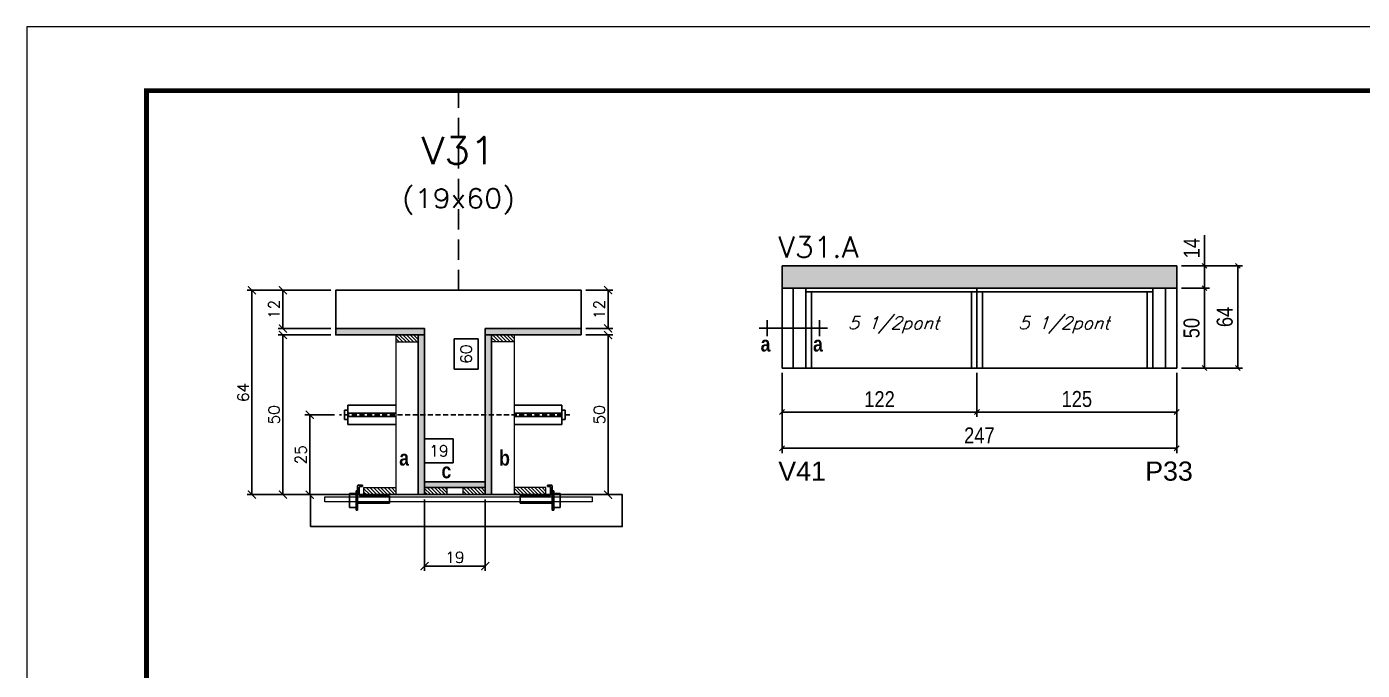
# Model space of a CAD drawing. Header units: millimetres. Extents: x 2921 to 9246, y 316 to 11751.
# Drawn here: x 4506 to 5342, y 4409 to 4812 of the extents above; entities that cross this region are included whole.
import ezdxf
from ezdxf.enums import TextEntityAlignment as Align

# ---------------------------------------------------------------- set-up
doc = ezdxf.new("R2010")
doc.units = ezdxf.units.MM
doc.linetypes.add('DASHED', pattern=[0.75, 0.5, -0.25])
doc.linetypes.add('HIDDEN', pattern=[9.525, 6.35, -3.175])
for name, color, linetype in [('1', 3, 'Continuous'), ('5', 5, 'Continuous'), ('barrote', 251, 'Continuous'), ('COTA', 241, 'Continuous'), ('Cota Seção (2x)', 4, 'Continuous'), ('detalhes', 4, 'Continuous'), ('Hachura', 253, 'Continuous'), ('NOMENCLATURA', 7, 'Continuous'), ('Painéis', 200, 'Continuous'), ('presilha', 1, 'Continuous'), ('SARR_2.2x7', 40, 'Continuous'), ('SARR_3.5x7', 81, 'Continuous'), ('TENSOR', 3, 'Continuous'), ('texto', 7, 'Continuous'), ('Texto de Titulo', 7, 'Continuous'), ('Texto Qtd Sarr', 242, 'Continuous')]:
    doc.layers.add(name, color=color, linetype=linetype)
for name, color, linetype, lineweight in [('CONCRETO', 251, 'Continuous', 25), ('Folhas', 255, 'Continuous', 9), ('Madeira', 126, 'Continuous', 18), ('SARRAFO DE PRESSAO', 251, 'DASHED', 9), ('SCO-___-LAJ', 2, 'Continuous', 0), ('Texto Seção', 7, 'Continuous', 15)]:
    doc.layers.add(name, color=color, linetype=linetype, lineweight=lineweight)
doc.styles.add('COTA TECNICA', font='techl___.ttf', dxfattribs={"height": 10})
doc.styles.add('REGUA-120', font='ROMANS.shx', dxfattribs={"height": 15})
doc.styles.add('Romans', font='romans.shx')
doc.styles.get("Standard").update_dxf_attribs({"font": 'arial.ttf'})
doc.styles.add('TECNICA', font='techb___.ttf', dxfattribs={"height": 10})
doc.dimstyles.new('Cota Seção (2x)', dxfattribs={"dimtxt": 7, "dimasz": 5, "dimexe": 3, "dimexo": 3, "dimgap": 2, "dimtad": 3, "dimdec": 1, "dimlfac": 0.5, "dimzin": 12, "dimdsep": 46, "dimtxsty": 'Romans', "dimblk": 'ARCHTICK', "dimcen": 0, "dimclrd": 4, "dimclre": 4, "dimclrt": 1, "dimadec": 1, "dimazin": 3, "dimtfac": 1, "dimtdec": 1, "dimtmove": 0, "dimatfit": 3, "dimldrblk": 'OBLIQUE', "dimfxl": 1, "dimtolj": 1, "dimtzin": 12, "dimarcsym": 0})
doc.dimstyles.new('Cota Seção interna', dxfattribs={"dimtxt": 7, "dimasz": 6, "dimexe": 0.18, "dimexo": 2, "dimgap": -4, "dimtad": 3, "dimdec": 1, "dimlfac": 0.5, "dimzin": 12, "dimdsep": 46, "dimtxsty": 'Romans', "dimblk": 'ARCHTICK', "dimcen": 0.09, "dimse1": 1, "dimse2": 1, "dimsd1": 1, "dimsd2": 1, "dimclrd": 180, "dimclre": 5, "dimclrt": 1, "dimadec": 0, "dimazin": 3, "dimtfac": 1, "dimtdec": 1, "dimtofl": 0, "dimtmove": 0, "dimatfit": 3, "dimldrblk": 'ARCHTICK', "dimfxl": 1, "dimtolj": 1, "dimtzin": 0, "dimarcsym": 0})
doc.dimstyles.new('PAINEL', dxfattribs={"dimtxt": 10, "dimasz": 3, "dimexe": 3, "dimexo": 3, "dimgap": 3, "dimtad": 1, "dimdec": 1, "dimzin": 12, "dimdsep": 46, "dimtxsty": 'COTA TECNICA', "dimblk1": 'OBLIQUE', "dimblk2": 'OBLIQUE', "dimsah": 1, "dimcen": 0.9, "dimclrd": 4, "dimclre": 4, "dimclrt": 240, "dimadec": 1, "dimazin": 3, "dimtfac": 1, "dimtdec": 1, "dimtmove": 0, "dimatfit": 3, "dimfxl": 1, "dimtolj": 1, "dimtzin": 12, "dimarcsym": 0})
pattern_1 = [(315, (27711.7079, -3710.9941), (1.12253202, 1.12253202), [])]

# ---------------------------------------------------------------- blocks, each defined once
blk = doc.blocks.new('9999999999')
at = {"layer": 'Folhas'}
blk.add_lwpolyline([(98138.98, 34190.21), (99623.98, 34190.21), (99623.98, 35240.21), (98138.98, 35240.21)], close=True, dxfattribs=at)
at = {"layer": 'Folhas', "color": 30, "const_width": 3}
blk.add_lwpolyline([(98213.98, 34230.21), (99583.98, 34230.21), (99583.98, 35200.21), (98213.98, 35200.21)], close=True, dxfattribs=at)
blk = doc.blocks.new('_Oblique')
at = {"layer": '1', "color": 0, "lineweight": -2}
blk.add_line((-0.5, -0.5), (0.5, 0.5), dxfattribs=at)
blk = doc.blocks.new('*D285')
at = {"layer": 'Defpoints', "color": 0, "transparency": 16777216}
for p in [(5100.81, 4597.93), (5225.81, 4597.93), (5100.81, 4570.38)]:
    blk.add_point(p, dxfattribs=at)
at = {"layer": 'Painéis', "color": 4, "lineweight": -2, "transparency": 16777216}
for p, q in [((5100.81, 4594.93), (5100.81, 4567.38)), ((5225.81, 4594.93), (5225.81, 4567.38)), ((5225.81, 4570.38), (5100.81, 4570.38))]:
    blk.add_line(p, q, dxfattribs=at)
at = {"layer": 'Painéis', "color": 4, "lineweight": -2, "transparency": 16777216, "xscale": 3, "yscale": 3, "zscale": 3, "rotation": 180}
blk.add_blockref('_Oblique', (5100.81, 4570.38), dxfattribs=at)
at = {"layer": 'Painéis', "color": 4, "lineweight": -2, "transparency": 16777216, "xscale": 3, "yscale": 3, "zscale": 3}
blk.add_blockref('_Oblique', (5225.81, 4570.38), dxfattribs=at)
at = {"layer": 'Painéis', "color": 240, "lineweight": 5, "transparency": 16777216, "insert": (5163.31, 4578.49), "char_height": 10, "attachment_point": 5, "style": 'COTA TECNICA'}
blk.add_mtext('\\A1;125', dxfattribs=at)
blk = doc.blocks.new('titulo1')
at = {"layer": 'Defpoints', "color": 252, "linetype": 'HIDDEN', "ltscale": 2}
blk.add_line((0, 0), (0, 125), dxfattribs=at)
at = {"layer": 'Defpoints', "style": 'Romans', "oblique": 15}
blk.add_attdef('FOLHA', text='', height=10, dxfattribs=at).set_placement((0, 15.58), align=Align.MIDDLE_CENTER)
at = {"layer": 'Texto Qtd Sarr', "color": 3, "style": 'Romans', "oblique": 15}
for tag, height, p in [('TITULO', 17, (0, 71.45)), ('SEÇÃO', 12, (0, 41.55))]:
    blk.add_attdef(tag, text='', height=height, dxfattribs=at).set_placement(p, align=Align.MIDDLE_CENTER)
blk = doc.blocks.new('_ArchTick')
at = {"color": 0, "linetype": 'ByBlock', "const_width": 0.15}
blk.add_lwpolyline([(-0.5, -0.5), (0.5, 0.5)], dxfattribs=at)
blk = doc.blocks.new('*D286')
at = {"layer": 'COTA', "color": 4, "lineweight": -2, "transparency": 16777216}
for p, q in [((4856.09, 4646.65), (4872.96, 4646.65)), ((4869.96, 4646.65), (4869.96, 4622.65)), ((4856.09, 4622.65), (4872.96, 4622.65))]:
    blk.add_line(p, q, dxfattribs=at)
at = {"layer": 'Defpoints', "color": 0, "transparency": 16777216}
for p in [(4853.09, 4646.65), (4853.09, 4622.65), (4869.96, 4622.65)]:
    blk.add_point(p, dxfattribs=at)
at = {"layer": 'COTA', "color": 4, "lineweight": -2, "transparency": 16777216, "xscale": 5, "yscale": 5, "zscale": 5}
for p, rotation in [((4869.96, 4646.65), 90), ((4869.96, 4622.65), 270)]:
    blk.add_blockref('_ArchTick', p, dxfattribs=dict(at, rotation=rotation))
at = {"layer": 'COTA', "color": 1, "transparency": 16777216, "insert": (4864.46, 4634.65), "char_height": 7, "attachment_point": 5, "rotation": 90, "style": 'Romans'}
blk.add_mtext('\\A1;12', dxfattribs=at)
blk = doc.blocks.new('*D287')
at = {"layer": 'COTA', "color": 4, "lineweight": -2, "transparency": 16777216}
for p, q in [((4696.49, 4646.65), (4644.11, 4646.65)), ((4647.11, 4518.65), (4647.11, 4646.65)), ((4718.49, 4518.65), (4644.11, 4518.65))]:
    blk.add_line(p, q, dxfattribs=at)
at = {"layer": 'Defpoints', "color": 0, "transparency": 16777216}
for p in [(4647.11, 4646.65), (4699.49, 4646.65), (4721.49, 4518.65)]:
    blk.add_point(p, dxfattribs=at)
at = {"layer": 'COTA', "color": 4, "lineweight": -2, "transparency": 16777216, "xscale": 5, "yscale": 5, "zscale": 5}
for p, rotation in [((4647.11, 4646.65), 90), ((4647.11, 4518.65), 270)]:
    blk.add_blockref('_ArchTick', p, dxfattribs=dict(at, rotation=rotation))
at = {"layer": 'COTA', "color": 1, "transparency": 16777216, "insert": (4641.61, 4582.65), "char_height": 7, "attachment_point": 5, "rotation": 90, "style": 'Romans'}
blk.add_mtext('\\A1;64', dxfattribs=at)
blk = doc.blocks.new('*D288')
at = {"layer": 'COTA', "color": 4, "lineweight": -2, "transparency": 16777216}
for p, q in [((4856.09, 4618.65), (4872.96, 4618.65)), ((4869.96, 4518.65), (4869.96, 4618.65)), ((4829.69, 4518.65), (4872.96, 4518.65))]:
    blk.add_line(p, q, dxfattribs=at)
at = {"layer": 'Defpoints', "color": 0, "transparency": 16777216}
for p in [(4853.09, 4618.65), (4869.96, 4618.65), (4826.69, 4518.65)]:
    blk.add_point(p, dxfattribs=at)
at = {"layer": 'COTA', "color": 4, "lineweight": -2, "transparency": 16777216, "xscale": 5, "yscale": 5, "zscale": 5}
for p, rotation in [((4869.96, 4618.65), 90), ((4869.96, 4518.65), 270)]:
    blk.add_blockref('_ArchTick', p, dxfattribs=dict(at, rotation=rotation))
at = {"layer": 'COTA', "color": 1, "transparency": 16777216, "insert": (4864.46, 4568.65), "char_height": 7, "attachment_point": 5, "rotation": 90, "style": 'Romans'}
blk.add_mtext('\\A1;50', dxfattribs=at)
blk = doc.blocks.new('*D289')
at = {"layer": 'Cota Seção (2x)', "color": 180, "lineweight": -2, "transparency": 16777216}
for p, q in [((4788.59, 4616.15), (4773.59, 4616.15)), ((4773.59, 4616.15), (4773.59, 4597.15)), ((4788.59, 4597.15), (4788.59, 4616.15)), ((4773.59, 4597.15), (4788.59, 4597.15))]:
    blk.add_line(p, q, dxfattribs=at)
at = {"layer": 'Defpoints', "color": 0, "transparency": 16777216}
for p in [(4792.59, 4646.65), (4804.09, 4646.65), (4804.09, 4526.65)]:
    blk.add_point(p, dxfattribs=at)
at = {"layer": 'Cota Seção (2x)', "color": 1, "transparency": 16777216, "insert": (4781.09, 4606.65), "char_height": 7, "attachment_point": 5, "rotation": 90, "style": 'Romans'}
blk.add_mtext('\\A1;60', dxfattribs=at)
blk = doc.blocks.new('*D290')
at = {"layer": 'COTA', "color": 4, "lineweight": -2, "transparency": 16777216}
for p, q in [((4696.49, 4646.65), (4663.43, 4646.65)), ((4666.43, 4646.65), (4666.43, 4622.65)), ((4696.49, 4622.65), (4663.43, 4622.65))]:
    blk.add_line(p, q, dxfattribs=at)
at = {"layer": 'Defpoints', "color": 0, "transparency": 16777216}
for p in [(4699.49, 4646.65), (4666.43, 4622.65), (4699.49, 4622.65)]:
    blk.add_point(p, dxfattribs=at)
at = {"layer": 'COTA', "color": 4, "lineweight": -2, "transparency": 16777216, "xscale": 5, "yscale": 5, "zscale": 5}
for p, rotation in [((4666.43, 4646.65), 90), ((4666.43, 4622.65), 270)]:
    blk.add_blockref('_ArchTick', p, dxfattribs=dict(at, rotation=rotation))
at = {"layer": 'COTA', "color": 1, "transparency": 16777216, "insert": (4660.93, 4634.65), "char_height": 7, "attachment_point": 5, "rotation": 90, "style": 'Romans'}
blk.add_mtext('\\A1;12', dxfattribs=at)
blk = doc.blocks.new('*D291')
at = {"layer": 'COTA', "color": 4, "lineweight": -2, "transparency": 16777216}
for p, q in [((4696.49, 4618.65), (4663.43, 4618.65)), ((4666.43, 4618.65), (4666.43, 4518.65)), ((4718.49, 4518.65), (4663.43, 4518.65))]:
    blk.add_line(p, q, dxfattribs=at)
at = {"layer": 'Defpoints', "color": 0, "transparency": 16777216}
for p in [(4699.49, 4618.65), (4666.43, 4518.65), (4721.49, 4518.65)]:
    blk.add_point(p, dxfattribs=at)
at = {"layer": 'COTA', "color": 4, "lineweight": -2, "transparency": 16777216, "xscale": 5, "yscale": 5, "zscale": 5}
for p, rotation in [((4666.43, 4618.65), 90), ((4666.43, 4518.65), 270)]:
    blk.add_blockref('_ArchTick', p, dxfattribs=dict(at, rotation=rotation))
at = {"layer": 'COTA', "color": 1, "transparency": 16777216, "insert": (4660.93, 4568.65), "char_height": 7, "attachment_point": 5, "rotation": 90, "style": 'Romans'}
blk.add_mtext('\\A1;50', dxfattribs=at)
blk = doc.blocks.new('PRESILHA METÁLICA 1')
at = {"layer": 'presilha'}
for p, q in [((0, 13), (6, 13)), ((0, 13), (0, 0)), ((6, 15.5), (7.5, 15.5)), ((6, -2.5), (6, 15.5)), ((6, 13), (6, 0)), ((7.5, 10.6), (7.5, 19.9)), ((7.5, 15.5), (7.5, -2.5)), ((12, 21), (8.6, 21)), ((9, 11.6), (9, 18.9)), ((12, 19.5), (9.6, 19.5)), ((12, 21), (12, 19.5)), ((6, 0), (0, 0)), ((37.5, 4.1), (7.5, 4.1)), ((37.5, 11), (9.6, 11)), ((37.5, 11), (37.5, 4.1)), ((7.5, -2.5), (6, -2.5))]:
    blk.add_line(p, q, dxfattribs=at)
for centre, radius, start, end in [((8.6, 19.9), 1.14, 90, 180), ((9.6, 18.9), 0.57, 90, 180), ((9.6, 11.6), 0.57, 180, 270)]:
    blk.add_arc(centre, radius, start, end, dxfattribs=at)
blk = doc.blocks.new('*D292')
at = {"layer": 'COTA', "color": 4, "lineweight": -2, "transparency": 16777216}
for p, q in [((4755.09, 4515.65), (4755.09, 4470.92)), ((4793.09, 4515.65), (4793.09, 4470.92)), ((4755.09, 4473.92), (4793.09, 4473.92))]:
    blk.add_line(p, q, dxfattribs=at)
at = {"layer": 'Defpoints', "color": 0, "transparency": 16777216}
for p in [(4755.09, 4518.65), (4793.09, 4518.65), (4793.09, 4473.92)]:
    blk.add_point(p, dxfattribs=at)
at = {"layer": 'COTA', "color": 4, "lineweight": -2, "transparency": 16777216, "xscale": 5, "yscale": 5, "zscale": 5, "rotation": 180}
blk.add_blockref('_ArchTick', (4755.09, 4473.92), dxfattribs=at)
at = {"layer": 'COTA', "color": 4, "lineweight": -2, "transparency": 16777216, "xscale": 5, "yscale": 5, "zscale": 5}
blk.add_blockref('_ArchTick', (4793.09, 4473.92), dxfattribs=at)
at = {"layer": 'COTA', "color": 1, "transparency": 16777216, "insert": (4774.09, 4479.42), "char_height": 7, "attachment_point": 5, "style": 'Romans'}
blk.add_mtext('\\A1;19', dxfattribs=at)
blk = doc.blocks.new('*D941')
at = {"layer": 'COTA', "color": 4, "lineweight": -2, "transparency": 16777216}
for p, q in [((4698.78, 4568.62), (4680.23, 4568.62)), ((4683.23, 4568.62), (4683.23, 4518.65)), ((4698.78, 4518.65), (4680.23, 4518.65))]:
    blk.add_line(p, q, dxfattribs=at)
at = {"layer": 'Defpoints', "color": 0, "transparency": 16777216}
for p in [(4701.78, 4568.62), (4683.23, 4518.65), (4701.78, 4518.65)]:
    blk.add_point(p, dxfattribs=at)
at = {"layer": 'COTA', "color": 4, "lineweight": -2, "transparency": 16777216, "xscale": 5, "yscale": 5, "zscale": 5}
for p, rotation in [((4683.23, 4568.62), 90), ((4683.23, 4518.65), 270)]:
    blk.add_blockref('_ArchTick', p, dxfattribs=dict(at, rotation=rotation))
at = {"layer": 'COTA', "color": 1, "transparency": 16777216, "insert": (4677.73, 4543.63), "char_height": 7, "attachment_point": 5, "rotation": 90, "style": 'Romans'}
blk.add_mtext('\\A1;25', dxfattribs=at)
blk = doc.blocks.new('*D293')
at = {"layer": 'Cota Seção (2x)', "color": 180, "lineweight": -2, "transparency": 16777216}
for p, q in [((4773.09, 4553.65), (4755.09, 4553.65)), ((4755.09, 4553.65), (4755.09, 4538.65)), ((4773.09, 4538.65), (4773.09, 4553.65)), ((4755.09, 4538.65), (4773.09, 4538.65))]:
    blk.add_line(p, q, dxfattribs=at)
at = {"layer": 'Defpoints', "color": 0, "transparency": 16777216}
for p in [(4793.09, 4534.65), (4755.09, 4518.65), (4793.09, 4518.65)]:
    blk.add_point(p, dxfattribs=at)
at = {"layer": 'Cota Seção (2x)', "color": 1, "transparency": 16777216, "insert": (4764.09, 4546.15), "char_height": 7, "attachment_point": 5, "style": 'Romans'}
blk.add_mtext('\\A1;19', dxfattribs=at)
blk = doc.blocks.new('*D942')
at = {"layer": 'Defpoints', "color": 0, "transparency": 16777216}
for p in [(5225.81, 4661.93), (5264, 4661.93), (5225.81, 4597.93)]:
    blk.add_point(p, dxfattribs=at)
at = {"layer": 'Painéis', "color": 4, "lineweight": -2, "transparency": 16777216}
for p, q in [((5228.81, 4661.93), (5267, 4661.93)), ((5264, 4597.93), (5264, 4661.93)), ((5228.81, 4597.93), (5267, 4597.93))]:
    blk.add_line(p, q, dxfattribs=at)
at = {"layer": 'Painéis', "color": 4, "lineweight": -2, "transparency": 16777216, "xscale": 3, "yscale": 3, "zscale": 3}
for p, rotation in [((5264, 4661.93), 90), ((5264, 4597.93), 270)]:
    blk.add_blockref('_Oblique', p, dxfattribs=dict(at, rotation=rotation))
at = {"layer": 'Painéis', "color": 240, "lineweight": 5, "transparency": 16777216, "insert": (5255.9, 4629.93), "char_height": 10, "attachment_point": 5, "rotation": 90, "style": 'COTA TECNICA'}
blk.add_mtext('\\A1;64', dxfattribs=at)
blk = doc.blocks.new('*D943')
at = {"layer": 'Defpoints', "color": 0, "transparency": 16777216}
for p in [(5225.81, 4647.93), (5243.23, 4647.93), (5225.81, 4597.93)]:
    blk.add_point(p, dxfattribs=at)
at = {"layer": 'Painéis', "color": 4, "lineweight": -2, "transparency": 16777216}
for p, q in [((5228.81, 4647.93), (5246.23, 4647.93)), ((5243.23, 4597.93), (5243.23, 4647.93)), ((5228.81, 4597.93), (5246.23, 4597.93))]:
    blk.add_line(p, q, dxfattribs=at)
at = {"layer": 'Painéis', "color": 4, "lineweight": -2, "transparency": 16777216, "xscale": 3, "yscale": 3, "zscale": 3}
for p, rotation in [((5243.23, 4647.93), 90), ((5243.23, 4597.93), 270)]:
    blk.add_blockref('_Oblique', p, dxfattribs=dict(at, rotation=rotation))
at = {"layer": 'Painéis', "color": 240, "lineweight": 5, "transparency": 16777216, "insert": (5235.12, 4622.93), "char_height": 10, "attachment_point": 5, "rotation": 90, "style": 'COTA TECNICA'}
blk.add_mtext('\\A1;50', dxfattribs=at)
blk = doc.blocks.new('*D944')
at = {"layer": 'Defpoints', "color": 0, "transparency": 16777216}
for p in [(5225.81, 4661.93), (5243.23, 4661.93), (5225.81, 4647.93)]:
    blk.add_point(p, dxfattribs=at)
at = {"layer": 'Painéis', "color": 4, "lineweight": -2, "transparency": 16777216}
for p, q in [((5243.23, 4661.93), (5243.23, 4681.04)), ((5228.81, 4661.93), (5246.23, 4661.93)), ((5243.23, 4647.93), (5243.23, 4661.93)), ((5228.81, 4647.93), (5246.23, 4647.93))]:
    blk.add_line(p, q, dxfattribs=at)
at = {"layer": 'Painéis', "color": 4, "lineweight": -2, "transparency": 16777216, "xscale": 3, "yscale": 3, "zscale": 3}
for p, rotation in [((5243.23, 4661.93), 90), ((5243.23, 4647.93), 270)]:
    blk.add_blockref('_Oblique', p, dxfattribs=dict(at, rotation=rotation))
at = {"layer": 'Painéis', "color": 240, "lineweight": 5, "transparency": 16777216, "insert": (5235.16, 4672.99), "char_height": 10, "attachment_point": 5, "rotation": 90, "style": 'COTA TECNICA'}
blk.add_mtext('\\A1;14', dxfattribs=at)
blk = doc.blocks.new('*D945')
at = {"layer": 'Defpoints', "color": 0, "transparency": 16777216}
for p in [(4978.81, 4597.93), (5100.81, 4597.93), (5100.81, 4570.38)]:
    blk.add_point(p, dxfattribs=at)
at = {"layer": 'Painéis', "color": 4, "lineweight": -2, "transparency": 16777216}
for p, q in [((4978.81, 4594.93), (4978.81, 4567.38)), ((5100.81, 4594.93), (5100.81, 4567.38)), ((4978.81, 4570.38), (5100.81, 4570.38))]:
    blk.add_line(p, q, dxfattribs=at)
at = {"layer": 'Painéis', "color": 4, "lineweight": -2, "transparency": 16777216, "xscale": 3, "yscale": 3, "zscale": 3, "rotation": 180}
blk.add_blockref('_Oblique', (4978.81, 4570.38), dxfattribs=at)
at = {"layer": 'Painéis', "color": 4, "lineweight": -2, "transparency": 16777216, "xscale": 3, "yscale": 3, "zscale": 3}
blk.add_blockref('_Oblique', (5100.81, 4570.38), dxfattribs=at)
at = {"layer": 'Painéis', "color": 240, "lineweight": 5, "transparency": 16777216, "insert": (5039.81, 4578.44), "char_height": 10, "attachment_point": 5, "style": 'COTA TECNICA'}
blk.add_mtext('\\A1;122', dxfattribs=at)
blk = doc.blocks.new('*D964')
at = {"layer": 'Defpoints', "color": 0, "transparency": 16777216}
for p in [(4978.81, 4597.93), (5225.81, 4597.93), (5225.81, 4547.69)]:
    blk.add_point(p, dxfattribs=at)
at = {"layer": 'Painéis', "color": 4, "lineweight": -2, "transparency": 16777216}
for p, q in [((4978.81, 4594.93), (4978.81, 4544.69)), ((5225.81, 4594.93), (5225.81, 4544.69)), ((4978.81, 4547.69), (5225.81, 4547.69))]:
    blk.add_line(p, q, dxfattribs=at)
at = {"layer": 'Painéis', "color": 4, "lineweight": -2, "transparency": 16777216, "xscale": 3, "yscale": 3, "zscale": 3, "rotation": 180}
blk.add_blockref('_Oblique', (4978.81, 4547.69), dxfattribs=at)
at = {"layer": 'Painéis', "color": 4, "lineweight": -2, "transparency": 16777216, "xscale": 3, "yscale": 3, "zscale": 3}
blk.add_blockref('_Oblique', (5225.81, 4547.69), dxfattribs=at)
at = {"layer": 'Painéis', "color": 240, "lineweight": 5, "transparency": 16777216, "insert": (5102.31, 4555.76), "char_height": 10, "attachment_point": 5, "style": 'COTA TECNICA'}
blk.add_mtext('\\A1;247', dxfattribs=at)

msp = doc.modelspace()

# ---------------------------------------------------------------- hatches: boundary and pattern name
at = {"layer": 'COTA', "linetype": 'ByBlock'}
h = msp.add_hatch(dxfattribs=at)
h.set_pattern_fill('AR-CONC', color=256, scale=0.03)
h.set_pattern_definition([(50, (3292.0917, -11893.9016), (5.4655401, -0.4781726), [0.5715, -6.2865]), (355, (3292.0917, -11893.9016), (-1.0573026, 5.7317054), [0.4572, -5.0292175]), (100.451445, (3292.547, -11893.9414), (4.4082374, 5.2535326), [0.4857003, -5.3427073]), (46.1842, (3292.092, -11892.3776), (8.1323712, -1.2612698), [0.85725, -9.42975]), (96.63556, (3292.769, -11892.483), (7.122124, 7.4227837), [0.7285507, -8.0140682]), (351.18415, (3292.092, -11892.3776), (7.122124, 7.4227837), [0.685799, -7.543792]), (21, (3292.8537, -11892.7586), (4.5484317, -3.067956), [0.5715, -6.2865]), (326, (3292.8537, -11892.7586), (1.8540609, 5.525639), [0.4572, -5.0292]), (71.451445, (3293.2327, -11893.014), (6.4024926, 2.457683), [0.4857003, -5.3426981]), (37.5, (3292.0917, -11893.9016), (0.0926581, 2.53665117), [0, -4.96824, 0, -5.1054, 0, -5.04825]), (7.5, (3292.0917, -11893.9016), (2.00458988, 3.00541724), [0, -2.91084, 0, -4.85394, 0, -1.92405]), (327.5, (3290.3924, -11893.9016), (4.06771786, -0.17186232), [0, -1.905, 0, -5.9436, 0, -7.8867]), (317.5, (3289.6304, -11893.9016), (4.44387544, 0.7627947), [0, -2.4765, 0, -3.94716, 0, -5.6007])])
h.paths.add_polyline_path([(5225.81, 4647.93), (5225.81, 4661.93), (4978.81, 4661.93), (4978.81, 4647.93)])
at = {"layer": 'Hachura'}
h = msp.add_hatch(color=256, dxfattribs=at)
h.dxf.hatch_style = 1
h.paths.add_polyline_path([(4755.09, 4618.65), (4755.09, 4622.65), (4699.49, 4622.65), (4699.49, 4618.65)])
h = msp.add_hatch(color=256, dxfattribs=at)
h.dxf.hatch_style = 1
h.paths.add_polyline_path([(4853.09, 4618.65), (4853.09, 4622.65), (4793.09, 4622.65), (4793.09, 4618.65)])
h = msp.add_hatch(dxfattribs=at)
h.set_pattern_fill('ANSI31', color=256, scale=0.5, angle=270, style=0)
h.set_pattern_definition([(315, (27711.7079, -3688.9941), (1.12253202, 1.12253202), [])])
h.paths.add_polyline_path([(4751.09, 4614.25), (4751.09, 4618.65), (4737.09, 4618.65), (4737.09, 4614.25)])
h = msp.add_hatch(color=256, dxfattribs=at)
h.dxf.hatch_style = 1
h.paths.add_polyline_path([(4755.09, 4618.65), (4751.09, 4618.65), (4751.09, 4518.65), (4755.09, 4518.65)])
h = msp.add_hatch(color=256, dxfattribs=at)
h.dxf.hatch_style = 1
h.paths.add_polyline_path([(4797.09, 4618.65), (4793.09, 4618.65), (4793.09, 4518.65), (4797.09, 4518.65)])
h = msp.add_hatch(dxfattribs=at)
h.set_pattern_fill('ANSI31', color=256, scale=0.5, angle=270, style=0)
h.set_pattern_definition([(315, (27711.7079, -3688.9941), (1.12253202, 1.12253202), [])])
h.paths.add_polyline_path([(4797.09, 4614.25), (4797.09, 4618.65), (4811.09, 4618.65), (4811.09, 4614.25)])
h = msp.add_hatch(dxfattribs=at)
h.set_pattern_fill('ANSI31', color=256, scale=0.5, angle=270, style=0)
h.set_pattern_definition([(315, (27711.7079, -3710.9941), (1.12253202, 1.12253202), [])])
h.paths.add_polyline_path([(4717.09, 4518.65), (4717.09, 4523.05), (4737.09, 4523.05), (4737.09, 4518.65)])
h = msp.add_hatch(color=256, dxfattribs=at)
h.dxf.hatch_style = 1
h.paths.add_polyline_path([(4793.09, 4523.05), (4793.09, 4526.65), (4755.09, 4526.65), (4755.09, 4523.05)])
h = msp.add_hatch(dxfattribs=at)
h.set_pattern_fill('ANSI31', color=256, scale=0.5, angle=270, style=0)
h.set_pattern_definition(pattern_1)
h.paths.add_polyline_path([(4755.09, 4518.65), (4755.09, 4523.05), (4769.09, 4523.05), (4769.09, 4518.65)])
h = msp.add_hatch(dxfattribs=at)
h.set_pattern_fill('ANSI31', color=256, scale=0.5, angle=270, style=0)
h.set_pattern_definition(pattern_1)
h.paths.add_polyline_path([(4793.09, 4518.65), (4793.09, 4523.05), (4779.09, 4523.05), (4779.09, 4518.65)])
h = msp.add_hatch(dxfattribs=at)
h.set_pattern_fill('ANSI31', color=256, scale=0.5, angle=270, style=0)
h.set_pattern_definition(pattern_1)
h.paths.add_polyline_path([(4831.09, 4518.65), (4831.09, 4523.05), (4811.09, 4523.05), (4811.09, 4518.65)])

# ---------------------------------------------------------------- linework, layer by layer
at = {"ltscale": 3}
for p, q in [((4707.09, 4574.62), (4707.09, 4562.62)), ((4707.09, 4574.62), (4737.09, 4574.62)), ((4841.09, 4574.62), (4811.09, 4574.62)), ((4841.09, 4574.62), (4841.09, 4562.62)), ((4705.09, 4571.62), (4705.09, 4565.62)), ((4705.09, 4571.62), (4707.09, 4571.62)), ((4707.09, 4565.62), (4705.09, 4565.62)), ((4737.09, 4569.62), (4707.09, 4569.62)), ((4737.09, 4567.62), (4707.09, 4567.62)), ((4811.09, 4569.62), (4841.09, 4569.62)), ((4811.09, 4567.62), (4841.09, 4567.62)), ((4841.09, 4571.62), (4843.09, 4571.62)), ((4841.09, 4565.62), (4843.09, 4565.62)), ((4843.09, 4571.62), (4843.09, 4565.62)), ((4707.09, 4562.62), (4737.09, 4562.62)), ((4841.09, 4562.62), (4811.09, 4562.62))]:
    msp.add_line(p, q, dxfattribs=at)
at = {"layer": 'barrote'}
msp.add_lwpolyline([(4683.63, 4498.65), (4878.82, 4498.65), (4878.82, 4518.65), (4683.63, 4518.65)], close=True, dxfattribs=at)
at = {"layer": 'CONCRETO'}
msp.add_lwpolyline([(4699.49, 4622.65), (4699.49, 4646.65), (4853.09, 4646.65), (4853.09, 4622.65), (4793.09, 4622.65), (4793.09, 4526.65), (4755.09, 4526.65), (4755.09, 4622.65)], close=True, dxfattribs=at)
at = {"layer": 'COTA', "linetype": 'ByBlock'}
for p, q in [((4978.81, 4661.93), (5225.81, 4661.93)), ((4978.81, 4647.93), (4978.81, 4661.93)), ((5225.81, 4647.93), (5225.81, 4661.93))]:
    msp.add_line(p, q, dxfattribs=at)
at = {"layer": 'Madeira'}
for points in [[(4751.09, 4614.25), (4751.09, 4618.65), (4737.09, 4618.65), (4737.09, 4614.25)], [(4751.09, 4618.65), (4737.09, 4618.65), (4737.09, 4518.65), (4751.09, 4518.65)], [(4797.09, 4614.25), (4797.09, 4618.65), (4811.09, 4618.65), (4811.09, 4614.25)], [(4797.09, 4618.65), (4811.09, 4618.65), (4811.09, 4518.65), (4797.09, 4518.65)], [(4717.09, 4518.65), (4717.09, 4523.05), (4737.09, 4523.05), (4737.09, 4518.65)], [(4755.09, 4518.65), (4755.09, 4523.05), (4769.09, 4523.05), (4769.09, 4518.65)], [(4793.09, 4518.65), (4793.09, 4523.05), (4779.09, 4523.05), (4779.09, 4518.65)], [(4831.09, 4518.65), (4831.09, 4523.05), (4811.09, 4523.05), (4811.09, 4518.65)]]:
    msp.add_lwpolyline(points, close=True, dxfattribs=at)
at = {"layer": 'NOMENCLATURA', "linetype": 'Continuous'}
for p, q in [((4964.43, 4622.93), (5007.19, 4622.93)), ((4969.43, 4627.9), (4969.43, 4617.95)), ((5002.19, 4627.9), (5002.19, 4617.95))]:
    msp.add_line(p, q, dxfattribs=at)
at = {"layer": 'Painéis', "linetype": 'ByBlock'}
for p, q in [((4978.81, 4597.93), (4978.81, 4647.93)), ((4978.81, 4647.93), (5225.81, 4647.93)), ((5100.81, 4597.93), (5100.81, 4647.93)), ((4978.81, 4597.93), (5225.81, 4597.93))]:
    msp.add_line(p, q, dxfattribs=at)
at = {"layer": 'Painéis'}
msp.add_line((5225.81, 4597.93), (5225.81, 4647.93), dxfattribs=at)
for points in [[(4755.09, 4618.65), (4755.09, 4622.65), (4699.49, 4622.65), (4699.49, 4618.65)], [(4853.09, 4618.65), (4853.09, 4622.65), (4793.09, 4622.65), (4793.09, 4618.65)], [(4751.09, 4618.65), (4755.09, 4618.65), (4755.09, 4518.65), (4751.09, 4518.65)], [(4797.09, 4618.65), (4793.09, 4618.65), (4793.09, 4518.65), (4797.09, 4518.65)], [(4793.09, 4523.05), (4793.09, 4526.65), (4755.09, 4526.65), (4755.09, 4523.05)]]:
    msp.add_lwpolyline(points, close=True, dxfattribs=at)
at = {"layer": 'SARR_2.2x7', "linetype": 'Continuous'}
for p, q in [((4985.81, 4597.93), (4985.81, 4647.93)), ((5218.81, 4597.93), (5218.81, 4647.93)), ((4993.81, 4645.73), (5100.81, 4645.73)), ((5100.81, 4645.73), (5210.81, 4645.73))]:
    msp.add_line(p, q, dxfattribs=at)
at = {"layer": 'SARR_3.5x7'}
for p, q in [((4993.81, 4647.93), (4993.81, 4597.93)), ((5210.81, 4647.93), (5210.81, 4597.93)), ((4997.31, 4645.73), (4997.31, 4597.93)), ((5097.31, 4645.73), (5097.31, 4597.93)), ((5100.81, 4645.73), (5100.81, 4597.93)), ((5104.31, 4645.73), (5104.31, 4597.93)), ((5207.31, 4645.73), (5207.31, 4597.93))]:
    msp.add_line(p, q, dxfattribs=at)
at = {"layer": 'SCO-___-LAJ', "color": 1}
msp.add_lwpolyline([(4692.63, 4517.32), (4859.94, 4517.32), (4859.94, 4514.12), (4692.63, 4514.12)], close=True, dxfattribs=at)
at = {"layer": 'TENSOR', "linetype": 'HIDDEN', "ltscale": 0.5}
msp.add_line((4846.09, 4568.62), (4701.78, 4568.62), dxfattribs=at)

# ---------------------------------------------------------------- block references
at = {"layer": 'presilha', "yscale": 0.6666666666666666, "zscale": 0.6666666666666666}
for p, xscale in [((4708.22, 4510.68), 0.6666666666666666), ((4839.96, 4510.68), -0.6666666666666666)]:
    msp.add_blockref('PRESILHA METÁLICA 1', p, dxfattribs=dict(at, xscale=xscale))
at = {"layer": 'SARRAFO DE PRESSAO', "color": 6, "linetype": 'ByBlock'}
msp.add_blockref('9999999999', (-93632.85, -30428.56), dxfattribs=at)
at = {"layer": 'Texto Seção'}
ref = msp.add_blockref('titulo1', (4776.29, 4646.65), dxfattribs=at)
ref.add_attrib('TITULO', 'V31', dxfattribs={"layer": 'Texto de Titulo', "color": 7, "height": 17, "style": 'Romans', "width": 1.1}).set_placement((4776.29, 4734.15), align=Align.MIDDLE_CENTER)
ref.add_attrib('SEÇÃO', '(19x60)', dxfattribs={"layer": 'Texto de Titulo', "color": 7, "height": 12, "style": 'Romans', "width": 1.1}).set_placement((4776.29, 4704.15), align=Align.MIDDLE_CENTER)

# ---------------------------------------------------------------- texts
at = {"layer": '5', "linetype": 'Continuous'}
for s, p in [('V41', (4976.47, 4527.4)), ('P33', (5206.06, 4527.4))]:
    msp.add_text(s, height=12, rotation=0.00004, dxfattribs=at).set_placement(p)
at = {"layer": 'detalhes', "style": 'TECNICA'}
for s, p in [('a', (4965.42, 4608.27)), ('a', (4998.2, 4608.27)), ('b', (4801.8, 4536.84)), ('a', (4739.26, 4536.85)), ('c', (4765.69, 4528.89))]:
    msp.add_text(s, height=9.6, dxfattribs=at).set_placement(p)
at = {"layer": 'texto', "color": 2, "char_height": 8, "attachment_point": 5, "style": 'Romans'}
for insert in [(5048.58, 4624.84), (5155.21, 4624.84)]:
    msp.add_mtext('{\\Q19;\\C256;5 1/2pont}', dxfattribs=dict(at, insert=insert))
at = {"layer": 'Texto Seção', "style": 'REGUA-120', "width": 1.05}
msp.add_text('V31.A', height=13, dxfattribs=at).set_placement((4976.35, 4667.24))

# ---------------------------------------------------------------- dimensions: what is measured, and where the dimension line sits
at = {"layer": 'COTA'}
for base, p1, p2, picture, middle in [((4647.11, 4646.65), (4721.49, 4518.65), (4699.49, 4646.65), '*D287', (4641.61, 4582.65)), ((4666.43, 4622.65), (4699.49, 4646.65), (4699.49, 4622.65), '*D290', (4660.93, 4634.65)), ((4869.96, 4622.65), (4853.09, 4646.65), (4853.09, 4622.65), '*D286', (4864.46, 4634.65)), ((4666.43, 4518.65), (4699.49, 4618.65), (4721.49, 4518.65), '*D291', (4660.93, 4568.65)), ((4869.96, 4618.65), (4826.69, 4518.65), (4853.09, 4618.65), '*D288', (4864.46, 4568.65)), ((4683.23, 4518.65), (4701.78, 4568.62), (4701.78, 4518.65), '*D941', (4677.73, 4543.63))]:
    dim = msp.add_linear_dim(base=base, p1=p1, p2=p2, angle=90, dimstyle='Cota Seção (2x)', dxfattribs=at)
    dim.commit()
    dim.dimension.update_dxf_attribs({"geometry": picture, "text_midpoint": middle})
dim = msp.add_linear_dim(base=(4793.09, 4473.92), p1=(4755.09, 4518.65), p2=(4793.09, 4518.65), dimstyle='Cota Seção (2x)', dxfattribs=at)
dim.commit()
dim.dimension.update_dxf_attribs({"geometry": '*D292', "text_midpoint": (4774.09, 4479.42)})
at = {"layer": 'Cota Seção (2x)'}
dim = msp.add_linear_dim(base=(4792.59, 4646.65), p1=(4804.09, 4526.65), p2=(4804.09, 4646.65), angle=90, dimstyle='Cota Seção interna', dxfattribs=at)
dim.commit()
dim.dimension.update_dxf_attribs({"geometry": '*D289', "text_midpoint": (4792.59, 4606.65), "dimtype": 160})
dim = msp.add_linear_dim(base=(4793.09, 4534.65), p1=(4755.09, 4518.65), p2=(4793.09, 4518.65), dimstyle='Cota Seção interna', dxfattribs=at)
dim.commit()
dim.dimension.update_dxf_attribs({"geometry": '*D293', "text_midpoint": (4764.09, 4534.65), "dimtype": 160})
at = {"layer": 'Painéis', "lineweight": 5}
for base, p1, p2, angle, picture, middle in [((5243.23, 4661.93), (5225.81, 4647.93), (5225.81, 4661.93), 90, '*D944', (5235.16, 4672.99)), ((5264, 4661.93), (5225.81, 4597.93), (5225.81, 4661.93), 90, '*D942', (5255.9, 4629.93)), ((5243.23, 4647.93), (5225.81, 4597.93), (5225.81, 4647.93), 90, '*D943', (5235.12, 4622.93)), ((5100.81, 4570.38), (5225.81, 4597.93), (5100.81, 4597.93), 180, '*D285', (5163.31, 4578.49))]:
    dim = msp.add_linear_dim(base=base, p1=p1, p2=p2, angle=angle, dimstyle='PAINEL', dxfattribs=at)
    dim.commit()
    dim.dimension.update_dxf_attribs({"geometry": picture, "text_midpoint": middle})
for base, p2, picture, middle in [((5100.81, 4570.38), (5100.81, 4597.93), '*D945', (5039.81, 4578.44)), ((5225.81, 4547.69), (5225.81, 4597.93), '*D964', (5102.31, 4555.76))]:
    dim = msp.add_linear_dim(base=base, p1=(4978.81, 4597.93), p2=p2, dimstyle='PAINEL', dxfattribs=at)
    dim.commit()
    dim.dimension.update_dxf_attribs({"geometry": picture, "text_midpoint": middle})

doc.saveas('drawing.dxf')
